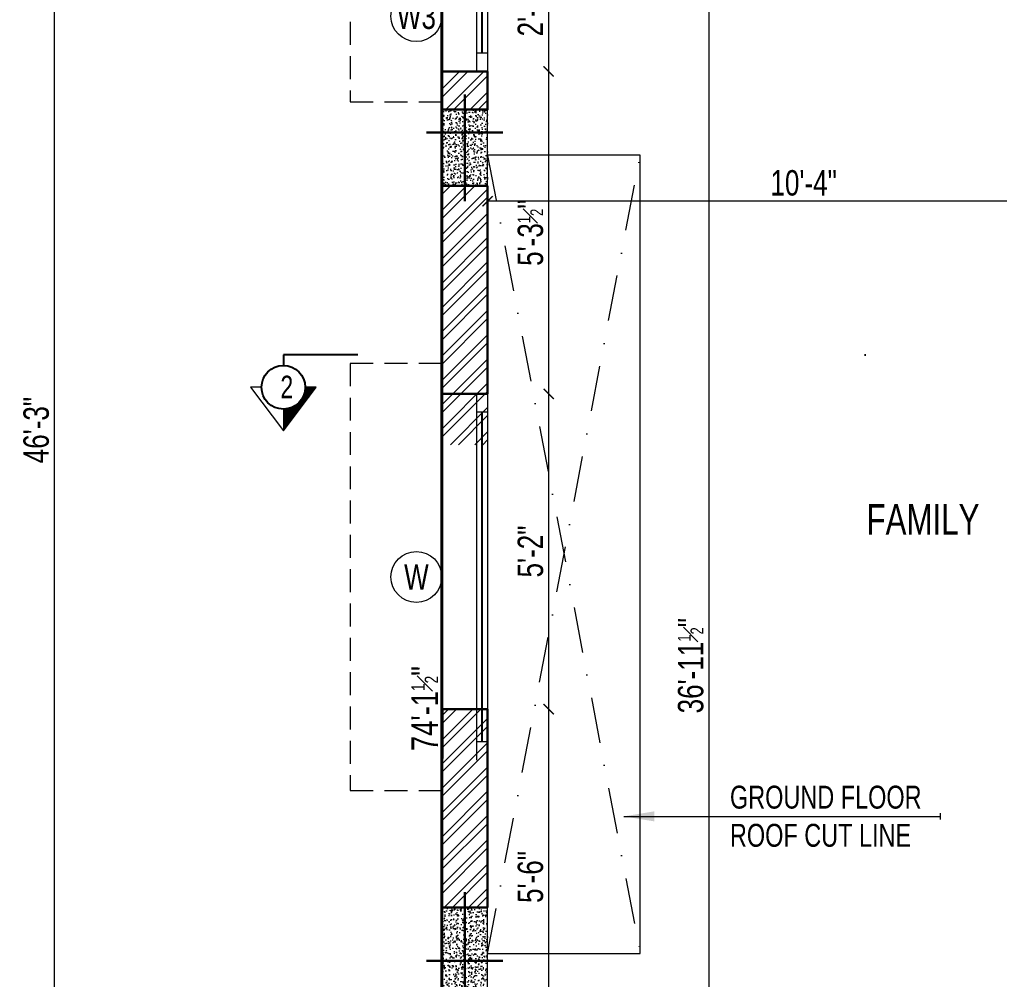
# Model space of a CAD drawing. Header units: inches. Extents: x 3365147 to 3374664, y 1380917 to 1384908.
# Drawn here: x 3365147.1 to 3365339.7, y 1383212.3 to 1383401.1 of the extents above; entities that cross this region are included whole.
import ezdxf
from ezdxf.enums import TextEntityAlignment as Align

# ---------------------------------------------------------------- set-up
doc = ezdxf.new("R2010")
doc.units = ezdxf.units.IN
doc.header["$LTSCALE"] = 18
doc.header["$MEASUREMENT"] = 0
doc.header["$PDSIZE"] = -1
for name, pattern in [('CONTINOUS', [0]), ('DASHDOT', [1, 0.5, -0.25, 0, -0.25]), ('HIDDEN', [0.375, 0.25, -0.125])]:
    doc.linetypes.add(name, pattern=pattern)
for name, color, linetype, lineweight in [('BOUNDARY-00_BC', 6, 'Continuous', 40), ('BOUNDARY-DIM_BC', 2, 'Continuous', 9), ('COLUMN-00 _BC', 1, 'Continuous', 20), ('COLUMN-00 CENTER LINE_BC', 5, 'Continuous', 30), ('COLUMN-00 HATCH_BC', 4, 'Continuous', 9), ('DETAIL-SECTION ARROW HATCH_BC', 252, 'CONTINOUS', 5), ('DETAIL-SECTION ARROW_BC', 1, 'CONTINOUS', 18), ('DETAIL-SECTION-00_BC', 2, 'DASHDOT', 25), ('DIM-03_BC', 1, 'Continuous', 9), ('DIM-04_BC', 3, 'Continuous', 9), ('JOINERY TEXT BORDER_BC', 60, 'Continuous', 9), ('JOINERY TEXT_BC', 220, 'Continuous', 15), ('ROOF-SLAB CUTOUT_BC', 4, 'DASHDOT', 9), ('SET BACK-DIM_BC', 2, 'Continuous', 9), ('SUNSHADE_BC', 1, 'HIDDEN', 20), ('TEXT-00_ROOM_BC', 232, 'Continuous', 25), ('TEXT-02 _BC', 3, 'CONTINOUS', 18), ('TEXT-02_ARROW_BC', 4, 'Continuous', 13), ('WALL-00_BC', 7, 'Continuous', 30), ('WALL-06_BC', 9, 'Continuous', 9), ('WALL-9 inch BRICK HATCH_BC', 22, 'Continuous', 0), ('WINDOW-00 SHUTTER_BC', 40, 'Continuous', 9), ('WINDOWS-00_BC', 30, 'Continuous', 18)]:
    doc.layers.add(name, color=color, linetype=linetype, lineweight=lineweight)
doc.styles.add('DIM_BC', font='swisscl.ttf')
doc.styles.add('WD Room text', font='swisscl.ttf')
doc.dimstyles.new('DIM_BC', dxfattribs={"dimtxt": 4, "dimasz": 2, "dimexe": 4.5, "dimexo": 0, "dimgap": 1, "dimtad": 1, "dimdec": 4, "dimzin": 3, "dimdsep": 46, "dimlunit": 4, "dimtxsty": 'DIM_BC', "dimblk": 'ARCHTICK', "dimcen": 0.0625, "dimdle": 0.25, "dimse1": 1, "dimse2": 1, "dimclrd": 7, "dimclre": 4, "dimclrt": 256, "dimadec": 0, "dimazin": 0, "dimtfac": 0.5, "dimtdec": 4, "dimtix": 1, "dimtofl": 0, "dimtmove": 2, "dimatfit": 2, "dimfxl": 0, "dimfrac": 1, "dimtolj": 1, "dimtzin": 1, "dimlwd": -1, "dimarcsym": 0})
pattern_1 = [(45, (-5342.466356968507, 3), (-2.386485386504598, 2.386485386504598), []), (45, (-5340.875366713507, 3), (-2.386485386504598, 2.386485386504598), [])]

# ---------------------------------------------------------------- blocks, each defined once
blk = doc.blocks.new('*U1252')
for p, q in [((2.328306e-10, 8.879062309206347), (71.99999999999295, 8.879062307110871)), ((1.455192e-10, 2.087628567016508), (71.99999999990564, 2.087628564891929)), ((3.573943928349763, -0.1209376908882405), (3.573943928495281, 2.087628566900093)), ((68.42605607158498, -0.1209376928090933), (68.42605607161408, 2.087628565037446)), ((5.82077e-11, -0.120937690800929), (71.99999999981833, -0.1209376928964048))]:
    blk.add_line(p, q)
at = {"layer": 'SUNSHADE_BC'}
blk.add_lwpolyline([(-5.999999999970896, 8.879062309206347), (-5.999999999970896, 26.87906230994122), (78.00000000019668, 26.87906230853696), (78.00000000019668, 8.879062307809363)], dxfattribs=at)
at = {"layer": 'WINDOW-00 SHUTTER_BC', "const_width": 0.3999999999999111}
blk.add_lwpolyline([(68.42605607161408, 0.9833454361141776), (3.573943928262451, 0.9833454378604074)], dxfattribs=at)
blk = doc.blocks.new('*U256')
at = {"layer": 'COLUMN-00 HATCH_BC'}
h = blk.add_hatch(dxfattribs=at)
h.set_pattern_fill('AR-CONC', color=256, scale=0.25)
h.set_pattern_definition([(49.99999999999999, (-2.022516174962789e-10, -3.000000001455191), (1.793150456501884, -0.1568803374564878), [0.1875, -2.0625]), (355, (-2.022516174962789e-10, -3.000000001455191), (-0.3468783340325, 1.88048033425003), [0.15, -1.65]), (100.45144446, (0.1494292022977484, -3.013073361455191), (1.44627211681778, 1.723599977421574), [0.15935048, -1.75285528]), (46.18420000000001, (-2.022516174962789e-10, -2.500000001455191), (2.668103326678931, -0.4137982019826913), [0.28125, -3.09375]), (96.63563548999993, (0.2223418622977484, -2.53448326895519), (2.336654864185571, 2.435296501936376), [0.239025855, -2.629284399999999]), (351.1841639899999, (-2.022516174962789e-10, -2.500000001455191), (2.336654862636933, 2.435296500674975), [0.225, -2.4750000025]), (21, (0.2499999997977484, -2.625000001455191), (1.492267630296154, -1.006547226663347), [0.1875, -2.0625]), (326.0000000000001, (0.2499999997977484, -2.625000001455191), (0.6082883298039543, 1.812875112617133), [0.15, -1.65]), (71.45144474, (0.3743556347977484, -2.708878936455191), (2.100555941824928, 0.8063278820158846), [0.159350475, -1.75285528]), (37.50000000000001, (-2.022516174962789e-10, -3.000000001455191), (0.03039963829322667, 0.8322346345782787), [0, -1.63, 0, -1.675, 0, -1.65625]), (7.499999999999999, (-2.022516174962789e-10, -3.000000001455191), (0.6576738436053715, 0.9860292797059006), [0, -0.955, 0, -1.5925, 0, -0.63125]), (327.5, (-0.5575000002022517, -3.000000001455191), (1.334556090431023, -0.0563871793359495), [0, -0.625, 0, -1.95, 0, -2.5875]), (317.5, (-0.8075000002022517, -3.000000001455191), (1.457965423355966, 0.2502624558307941), [0, -0.8125, 0, -1.295, 0, -1.8375])])
h.paths.add_polyline_path([(-4.500000000110846, -10.50000000079308), (4.499999999889154, -10.5000000008331), (4.499999999908594, 7.499999999337889), (-4.500000000091406, 7.499999999377907)])
blk.add_lwpolyline([(-4.500000000110846, -10.50000000079308), (4.499999999889154, -10.5000000008331), (4.499999999908594, 7.499999999337889), (-4.500000000091406, 7.499999999377907)], close=True)
at = {"layer": 'COLUMN-00 CENTER LINE_BC'}
for p, q in [((-1.108460333733376e-10, -13.50000000077489), (-9.140558412294133e-11, 10.4999999993961)), ((-7.5, -1.818989403545856e-11), (7.5, -5.820766091346741e-11))]:
    blk.add_line(p, q, dxfattribs=at)
blk = doc.blocks.new('*U304')
for p, q in [((2.328306e-10, 8.879062309206347), (23.99999999976013, 8.879062308507855)), ((1.455192e-10, 2.087628567016508), (23.99999999967282, 2.087628566288913)), ((3.573943928349763, -0.1209376908882405), (3.573943928495281, 2.087628566900093)), ((20.42605607135216, -0.1209376914121094), (20.42605607138126, 2.08762856643443)), ((5.82077e-11, -0.120937690800929), (23.99999999958551, -0.1209376914994209))]:
    blk.add_line(p, q)
at = {"layer": 'SUNSHADE_BC'}
blk.add_lwpolyline([(-5.999999999970896, 8.879062309206347), (-5.999999999970896, 26.87906230994122), (29.99999999996386, 26.87906230993394), (29.99999999996386, 8.879062309206347)], dxfattribs=at)
at = {"layer": 'WINDOW-00 SHUTTER_BC', "const_width": 0.3999999999999111}
blk.add_lwpolyline([(20.42605607138126, 0.9833454375111614), (3.573943928262451, 0.9833454378604074)], dxfattribs=at)
blk = doc.blocks.new('*U477')
at = {"layer": 'COLUMN-00 HATCH_BC'}
h = blk.add_hatch(dxfattribs=at)
h.set_pattern_fill('AR-CONC', color=256, scale=0.25)
h.set_pattern_definition([(49.99999999999999, (-2.582294090840695e-06, 5.996753859275486), (1.793150456501884, -0.1568803374564878), [0.1875, -2.0625]), (355, (-2.582294090840695e-06, 5.996753859275486), (-0.3468783340325, 1.88048033425003), [0.15, -1.65]), (100.45144446, (0.1494266202059092, 5.983680499275486), (1.44627211681778, 1.723599977421574), [0.15935048, -1.75285528]), (46.18420000000002, (-2.582294090840695e-06, 6.496753859275486), (2.668103326678931, -0.4137982019826913), [0.2812499999999999, -3.093749999999999]), (96.63563548999993, (0.2223392802059092, 6.462270591775487), (2.336654864185571, 2.435296501936376), [0.239025855, -2.629284399999999]), (351.1841639899999, (-2.582294090840695e-06, 6.496753859275486), (2.336654862636933, 2.435296500674975), [0.225, -2.4750000025]), (21, (0.2499974177059092, 6.371753859275486), (1.492267630296154, -1.006547226663347), [0.1875, -2.0625]), (326.0000000000001, (0.2499974177059092, 6.371753859275486), (0.6082883298039543, 1.812875112617133), [0.15, -1.65]), (71.45144474, (0.3743530527059091, 6.287874924275486), (2.100555941824928, 0.8063278820158846), [0.159350475, -1.75285528]), (37.50000000000001, (-2.582294090840695e-06, 5.996753859275486), (0.03039963829322667, 0.8322346345782787), [0, -1.63, 0, -1.675, 0, -1.65625]), (7.499999999999999, (-2.582294090840695e-06, 5.996753859275486), (0.6576738436053715, 0.9860292797059006), [0, -0.955, 0, -1.5925, 0, -0.63125]), (327.5, (-0.5575025822940909, 5.996753859275486), (1.334556090431023, -0.0563871793359495), [0, -0.625, 0, -1.95, 0, -2.5875]), (317.5, (-0.8075025822940909, 5.996753859275486), (1.457965423355966, 0.2502624558307941), [0, -0.8125, 0, -1.295, 0, -1.8375])])
h.paths.add_polyline_path([(-4.500002582668346, -4.50162307042774), (4.499997417331654, -4.501623070467758), (4.500000000374255, 10.49837692970323), (-4.499999999625745, 10.49837692974324)])
blk.add_lwpolyline([(-4.500002582668346, -4.50162307042774), (4.499997417331654, -4.501623070467758), (4.500000000374255, 10.49837692970323), (-4.499999999625745, 10.49837692974324)], close=True)
at = {"layer": 'COLUMN-00 CENTER LINE_BC'}
for p, q in [((-2.582668346176685e-06, -7.501623070409551), (3.742553359895269e-10, 13.49837692976143)), ((-7.5, -1.818989403545856e-11), (7.5, -5.820766091346741e-11))]:
    blk.add_line(p, q, dxfattribs=at)
blk = doc.blocks.new('*D1925')
at = {"layer": 'Defpoints', "color": 0, "transparency": 16777216}
for p in [(3365230.118387729, 1383710.350196515), (3365230.118387764, 1383710.350196515), (3365230.101916641, 1382820.81405313)]:
    blk.add_point(p, dxfattribs=at)
at = {"layer": 'BOUNDARY-DIM_BC', "transparency": 16777216, "insert": (3365226.743387764, 1383265.582124821), "char_height": 5.25, "attachment_point": 5, "rotation": 90, "style": 'DIM_BC'}
blk.add_mtext('\\A1;74\'-1{\\H0.5x;\\S1#2;}"', dxfattribs=at)
blk = doc.blocks.new('_ArchTick')
at = {"color": 0, "linetype": 'ByBlock', "const_width": 0.15}
blk.add_lwpolyline([(-0.5, -0.5), (0.5, 0.5)], dxfattribs=at)
blk = doc.blocks.new('ARCHTICK')
at = {"color": 0, "const_width": 0.15}
blk.add_lwpolyline([(-0.5, -0.5), (0.5, 0.5)], dxfattribs=at)
blk = doc.blocks.new('*D1942')
at = {"layer": 'Defpoints', "color": 0, "transparency": 16777216}
for p in [(3365239.101916646, 1383265.469473203), (3365251.101917929, 1383265.469473203), (3365239.101916644, 1383199.469473194)]:
    blk.add_point(p, dxfattribs=at)
at = {"layer": 'DIM-04_BC', "color": 7, "linetype": 'Continuous', "transparency": 16777216}
blk.add_line((3365251.101917929, 1383199.219473194), (3365251.101917929, 1383265.719473203), dxfattribs=at)
at = {"layer": 'DIM-04_BC', "color": 7, "transparency": 16777216, "xscale": 2, "yscale": 2, "zscale": 2}
for p, rotation in [((3365251.101917929, 1383265.469473203), 90), ((3365251.101917929, 1383199.469473194), 270)]:
    blk.add_blockref('ARCHTICK', p, dxfattribs=dict(at, rotation=rotation))
at = {"layer": 'DIM-04_BC', "transparency": 16777216, "insert": (3365247.541301939, 1383232.469473197), "char_height": 5, "attachment_point": 5, "rotation": 90, "style": 'DIM_BC'}
blk.add_mtext('\\A1;5\'-6"', dxfattribs=at)
blk = doc.blocks.new('*D1945')
at = {"layer": 'Defpoints', "color": 0, "transparency": 16777216}
for p in [(3365239.101916642, 1383327.469473203), (3365251.101917936, 1383327.469473203), (3365239.101916645, 1383265.469473203)]:
    blk.add_point(p, dxfattribs=at)
at = {"layer": 'DIM-04_BC', "color": 7, "linetype": 'Continuous', "transparency": 16777216}
blk.add_line((3365251.101917936, 1383265.219473203), (3365251.101917936, 1383327.719473203), dxfattribs=at)
at = {"layer": 'DIM-04_BC', "color": 7, "transparency": 16777216, "xscale": 2, "yscale": 2, "zscale": 2}
for p, rotation in [((3365251.101917936, 1383327.469473203), 90), ((3365251.101917936, 1383265.469473203), 270)]:
    blk.add_blockref('ARCHTICK', p, dxfattribs=dict(at, rotation=rotation))
at = {"layer": 'DIM-04_BC', "transparency": 16777216, "insert": (3365247.541301947, 1383296.469473202), "char_height": 5, "attachment_point": 5, "rotation": 90, "style": 'DIM_BC'}
blk.add_mtext('\\A1;5\'-2"', dxfattribs=at)
blk = doc.blocks.new('*D1946')
at = {"layer": 'Defpoints', "color": 0, "transparency": 16777216}
for p in [(3365239.101916644, 1383390.86968154), (3365251.101917942, 1383390.86968154), (3365239.101916642, 1383327.469473203)]:
    blk.add_point(p, dxfattribs=at)
at = {"layer": 'DIM-04_BC', "color": 7, "linetype": 'Continuous', "transparency": 16777216}
blk.add_line((3365251.101917942, 1383327.219473203), (3365251.101917942, 1383391.11968154), dxfattribs=at)
at = {"layer": 'DIM-04_BC', "color": 7, "transparency": 16777216, "xscale": 2, "yscale": 2, "zscale": 2}
for p, rotation in [((3365251.101917942, 1383390.86968154), 90), ((3365251.101917942, 1383327.469473203), 270)]:
    blk.add_blockref('ARCHTICK', p, dxfattribs=dict(at, rotation=rotation))
at = {"layer": 'DIM-04_BC', "transparency": 16777216, "insert": (3365247.538025412, 1383359.16957737), "char_height": 5, "attachment_point": 5, "rotation": 90, "style": 'DIM_BC'}
blk.add_mtext('\\A1;5\'-3{\\H0.5x;\\S1#2;}"', dxfattribs=at)
blk = doc.blocks.new('*D1947')
at = {"layer": 'Defpoints', "color": 0, "transparency": 16777216}
for p in [(3365239.101916642, 1383414.869681539), (3365251.101917944, 1383414.869681539), (3365239.101916643, 1383390.86968154)]:
    blk.add_point(p, dxfattribs=at)
at = {"layer": 'DIM-04_BC', "color": 7, "linetype": 'Continuous', "transparency": 16777216}
blk.add_line((3365251.101917944, 1383390.61968154), (3365251.101917944, 1383415.119681539), dxfattribs=at)
at = {"layer": 'DIM-04_BC', "color": 7, "transparency": 16777216, "xscale": 2, "yscale": 2, "zscale": 2}
for p, rotation in [((3365251.101917944, 1383414.869681539), 90), ((3365251.101917944, 1383390.86968154), 270)]:
    blk.add_blockref('ARCHTICK', p, dxfattribs=dict(at, rotation=rotation))
at = {"layer": 'DIM-04_BC', "transparency": 16777216, "insert": (3365247.541301954, 1383402.869681538), "char_height": 5, "attachment_point": 5, "rotation": 90, "style": 'DIM_BC'}
blk.add_mtext('\\A1;2\'-0"', dxfattribs=at)
blk = doc.blocks.new('*D1907')
at = {"layer": 'Defpoints', "color": 0, "transparency": 16777216}
for p in [(3365239.101916643, 1383495.854431086), (3365239.101919226, 1383052.184950919), (3365282.601916661, 1383052.184950919)]:
    blk.add_point(p, dxfattribs=at)
at = {"layer": 'DIM-03_BC', "color": 7, "linetype": 'Continuous', "transparency": 16777216}
blk.add_line((3365282.601916661, 1383496.104431086), (3365282.601916661, 1383051.934950919), dxfattribs=at)
at = {"layer": 'DIM-03_BC', "color": 7, "transparency": 16777216, "xscale": 2, "yscale": 2, "zscale": 2}
for p, rotation in [((3365282.601916661, 1383495.854431086), 90), ((3365282.601916661, 1383052.184950919), 270)]:
    blk.add_blockref('ARCHTICK', p, dxfattribs=dict(at, rotation=rotation))
at = {"layer": 'DIM-03_BC', "transparency": 16777216, "insert": (3365279.038024131, 1383274.019691001), "char_height": 5, "attachment_point": 5, "rotation": 90, "style": 'DIM_BC'}
blk.add_mtext('\\A1;36\'-11{\\H0.5x;\\S1#2;}"', dxfattribs=at)
blk = doc.blocks.new('*D2012')
at = {"layer": 'Defpoints', "color": 0, "transparency": 16777216}
for p in [(3365239.101919224, 1383374.36966577), (3365363.351916643, 1383374.369681539), (3365239.101919224, 1383365.369667185)]:
    blk.add_point(p, dxfattribs=at)
at = {"layer": 'DIM-04_BC', "color": 7, "linetype": 'Continuous', "transparency": 16777216}
blk.add_line((3365363.601916643, 1383365.369667185), (3365238.851919224, 1383365.369667185), dxfattribs=at)
at = {"layer": 'DIM-04_BC', "color": 7, "transparency": 16777216, "xscale": 2, "yscale": 2, "zscale": 2, "rotation": 180}
blk.add_blockref('ARCHTICK', (3365239.101919224, 1383365.369667185), dxfattribs=at)
at = {"layer": 'DIM-04_BC', "color": 7, "transparency": 16777216, "xscale": 2, "yscale": 2, "zscale": 2}
blk.add_blockref('ARCHTICK', (3365363.351916643, 1383365.369667185), dxfattribs=at)
at = {"layer": 'DIM-04_BC', "transparency": 16777216, "insert": (3365301.226917933, 1383368.930283174), "char_height": 5, "attachment_point": 5, "style": 'DIM_BC'}
blk.add_mtext('\\A1;10\'-4"', dxfattribs=at)
blk = doc.blocks.new('*U838')
at = {"layer": 'JOINERY TEXT BORDER_BC'}
blk.add_circle((0, 0), 5, dxfattribs=at)
at = {"style": 'WD Room text'}
blk.add_attdef('JOINERY_TEXT', text='', height=6, dxfattribs=at).set_placement((0, 0), align=Align.MIDDLE_CENTER)
blk = doc.blocks.new('*D1916')
at = {"layer": 'Defpoints', "color": 0, "ltscale": 0.5, "transparency": 16777216}
for p in [(3365153.941541258, 1383597.844473198), (3365230.118390656, 1383597.844473198), (3365230.101919238, 1383042.844473197)]:
    blk.add_point(p, dxfattribs=at)
at = {"layer": 'SET BACK-DIM_BC', "color": 7, "ltscale": 0.5, "transparency": 16777216}
blk.add_line((3365153.941541258, 1383042.594473197), (3365153.941541258, 1383598.094473198), dxfattribs=at)
at = {"layer": 'SET BACK-DIM_BC', "color": 7, "ltscale": 0.5, "transparency": 16777216, "xscale": 2, "yscale": 2, "zscale": 2}
for p, rotation in [((3365153.941541258, 1383597.844473198), 90), ((3365153.941541258, 1383042.844473197), 270)]:
    blk.add_blockref('ARCHTICK', p, dxfattribs=dict(at, rotation=rotation))
at = {"layer": 'SET BACK-DIM_BC', "ltscale": 0.5, "transparency": 16777216, "insert": (3365150.377648728, 1383320.344473196), "char_height": 5, "attachment_point": 5, "rotation": 90, "style": 'DIM_BC'}
blk.add_mtext('\\A1;46\'-3"', dxfattribs=at)
blk = doc.blocks.new('*U1330')
at = {"layer": 'DETAIL-SECTION ARROW HATCH_BC', "linetype": 'Continuous', "transparency": 33554687}
h = blk.add_hatch(dxfattribs=at)
h.set_pattern_fill('ANSI31', color=256, scale=0.06451599999999999, style=0)
h.set_pattern_definition([(45, (36.37842172865688, -8.431632918223361), (-0.0057024626368789, 0.0057024626368789), [])])
h.paths.add_polyline_path([(18.3753453613697, 0.2870960000056698), (18.47211936136883, 0.2870960000056698, -0.4142135623730951), (18.66566736136868, 0.4806440000321801), (18.66566736136868, 0.6741920000113396)])
at = {"linetype": 'Continuous', "transparency": 33554687}
blk.add_line((18.66566736136868, 0), (18.66566736136868, 0.0935479999791597), dxfattribs=at)
at = {"transparency": 33554687}
blk.add_line((0, 0), (18.66566736136868, 0), dxfattribs=at)
at = {"linetype": 'CONTINOUS', "transparency": 33554687}
blk.add_circle((18.66566736136868, 0.2870960000056698), 0.193548, dxfattribs=at)
at = {"layer": 'DETAIL-SECTION ARROW_BC', "transparency": 33554687}
blk.add_line((18.66566736136868, 0.4806440000321801), (18.66566736136868, 0.6741920000113396), dxfattribs=at)
blk.add_lwpolyline([(18.85921536136785, 0.2870960000056698), (18.95598936136777, 0.2870960000056698), (18.66566736136868, 0.6741920000113396), (18.37534536136959, 0.2870960000056698), (18.47211936136883, 0.2870960000056698)], dxfattribs=at)
at = {"linetype": 'CONTINOUS', "transparency": 33554687, "style": 'DIM_BC'}
for tag, height, rotation, p in [('1', 0.2000000000000001, 179.9999999999617, (-0.03053735255570315, 0.2840815832298055)), ('2', 0.2, 179.9999999999793, (18.66579842296763, 0.2878823695993774))]:
    blk.add_attdef(tag, text='', height=height, rotation=rotation, dxfattribs=at).set_placement(p, align=Align.MIDDLE_CENTER)

msp = doc.modelspace()

# ---------------------------------------------------------------- hatches: boundary and pattern name
at = {"layer": 'WALL-9 inch BRICK HATCH_BC', "transparency": 33554687}
h = msp.add_hatch(dxfattribs=at)
h.set_pattern_fill('ANSI32', color=256, scale=9)
h.set_pattern_definition(pattern_1)
h.paths.add_polyline_path([(3365239.101916641, 1383390.869681539), (3365230.101917562, 1383390.869681539), (3365230.101917562, 1383383.369681542), (3365239.101916641, 1383383.369681542)])
h = msp.add_hatch(dxfattribs=at)
h.set_pattern_fill('ANSI32', color=256, scale=9)
h.set_pattern_definition(pattern_1)
h.paths.add_polyline_path([(3365239.101916642, 1383368.369681542), (3365230.101916654, 1383368.369681542), (3365230.101916655, 1383317.469473203), (3365239.101916641, 1383317.469473203)])
h = msp.add_hatch(dxfattribs=at)
h.set_pattern_fill('ANSI32', color=256, scale=9)
h.set_pattern_definition([(45, (-5342.466356968507, 23), (-2.386485386504598, 2.386485386504598), []), (45, (-5340.875366713507, 23), (-2.386485386504598, 2.386485386504598), [])])
h.paths.add_polyline_path([(3365239.101916641, 1383265.469473203), (3365230.222854333, 1383265.469473203), (3365230.10191664, 1383226.469473194), (3365239.101916641, 1383226.469473194)])

# ---------------------------------------------------------------- linework, layer by layer
at = {"layer": 'BOUNDARY-00_BC', "transparency": 33554687}
msp.add_lwpolyline([(3365521.101916638, 1383710.371897448), (3365230.101916639, 1383710.371897448), (3365230.101916639, 1382820.814053129), (3365521.101916638, 1382820.814053129)], close=True, dxfattribs=at)
at = {"layer": 'ROOF-SLAB CUTOUT_BC'}
for p, q in [((3365239.101916642, 1383217.440428459), (3365269.101916641, 1383374.397105793)), ((3365239.101919224, 1383374.36966577), (3365269.101916641, 1383217.440428458))]:
    msp.add_line(p, q, dxfattribs=at)
at = {"layer": 'TEXT-02_ARROW_BC'}
msp.add_line((3365328.143267361, 1383243.786408684), (3365328.143267361, 1383244.986408684), dxfattribs=at)
at = {"layer": 'WALL-00_BC'}
for p, q in [((3365230.101916655, 1383327.469473203), (3365230.101916654, 1383368.369681542)), ((3365239.101916642, 1383368.369681542), (3365230.101916654, 1383368.369681542)), ((3365239.101916641, 1383327.469473203), (3365239.101916642, 1383368.369681542)), ((3365239.101916639, 1383327.469473203), (3365230.101916639, 1383327.469473203)), ((3365230.10191664, 1383226.469473194), (3365230.222854333, 1383265.469473203)), ((3365239.101916643, 1383265.469473203), (3365230.222854334, 1383265.469473203)), ((3365239.101916641, 1383226.469473194), (3365239.101916641, 1383265.469473203)), ((3365230.10191664, 1383226.469473194), (3365239.101916641, 1383226.469473194))]:
    msp.add_line(p, q, dxfattribs=at)
msp.add_lwpolyline([(3365239.101916641, 1383390.869681539), (3365230.101917562, 1383390.869681539), (3365230.101917562, 1383383.369681542), (3365239.101916641, 1383383.369681542)], close=True, dxfattribs=at)
at = {"layer": 'WALL-06_BC'}
for p, q in [((3365269.101916641, 1383374.397105793), (3365239.101916641, 1383374.397105793)), ((3365269.101916641, 1383217.440428458), (3365269.101916641, 1383374.397105793)), ((3365239.101916641, 1383217.440428459), (3365269.101916641, 1383217.440428458))]:
    msp.add_line(p, q, dxfattribs=at)

# ---------------------------------------------------------------- block references
at = {"layer": 'COLUMN-00 _BC', "transparency": 33554687, "rotation": 180}
for name, p in [('*U477', (3365234.601914979, 1383378.868058472)), ('*U256', (3365234.601916642, 1383215.969473193))]:
    msp.add_blockref(name, p, dxfattribs=at)
at = {"layer": 'DETAIL-SECTION-00_BC', "transparency": 33554687}
ref = msp.add_blockref('*U1330', (3365612.312900337, 1383335.118673497), dxfattribs=dict(at, xscale=22.14566929133859, yscale=22.14566929133859, zscale=22.14566929133859, rotation=180))
ref.add_attrib('2', '2', dxfattribs={"layer": '0', "linetype": 'CONTINOUS', "height": 4.429133858267722, "style": 'DIM_BC'}).set_placement((3365199.625473961, 1383328.827496704), align=Align.MIDDLE_CENTER)
at = {"layer": 'JOINERY TEXT_BC'}
ref = msp.add_blockref('*U838', (3365225.101916642, 1383401.732850745), dxfattribs=at)
ref.add_attrib('JOINERY_TEXT', 'W3', dxfattribs={"layer": '0', "height": 5, "style": 'WD Room text'}).set_placement((3365225.101916642, 1383401.732850745), align=Align.MIDDLE_CENTER)
ref = msp.add_blockref('*U838', (3365225.101916642, 1383291.469473203), dxfattribs=at)
ref.add_attrib('JOINERY_TEXT', 'W', dxfattribs={"layer": '0', "height": 5, "style": 'WD Room text'}).set_placement((3365225.101916642, 1383291.469473203), align=Align.MIDDLE_CENTER)
at = {"layer": 'WINDOWS-00_BC', "xscale": -1, "rotation": 90.00000000000007}
for name, p in [('*U304', (3365238.98097895, 1383414.869681539)), ('*U1252', (3365238.98097895, 1383327.469473203))]:
    msp.add_blockref(name, p, dxfattribs=at)

# ---------------------------------------------------------------- texts
at = {"layer": 'TEXT-00_ROOM_BC', "insert": (3365324.382381957, 1383297.783082966), "char_height": 6, "attachment_point": 4, "style": 'WD Room text'}
msp.add_mtext('\\pi-10.80668;FAMILY \\P\\pi-0.94168; ', dxfattribs=at)
at = {"layer": 'TEXT-02 _BC', "insert": (3365286.738188233, 1383244.386408684), "char_height": 4.5, "attachment_point": 4, "style": 'DIM_BC'}
msp.add_mtext('\\A1;GROUND FLOOR \\PROOF CUT LINE', dxfattribs=at)

# ---------------------------------------------------------------- dimensions: what is measured, and where the dimension line sits
at = {"layer": 'BOUNDARY-DIM_BC'}
dim = msp.add_linear_dim(base=(3365230.118387764, 1383710.350196515), p1=(3365230.101916639, 1382820.814053129), p2=(3365230.118387727, 1383710.350196515), angle=90, dimstyle='DIM_BC', override={"dimscale": 0.75, "dimtxt": 7, "dimasz": 3, "dimtad": 3, "dimdec": 1, "dimpost": '\\X', "dimsd1": 1, "dimsd2": 1, "dimclrd": 254}, dxfattribs=at)
dim.commit()
dim.dimension.update_dxf_attribs({"geometry": '*D1925', "text_midpoint": (3365226.743387764, 1383265.582124821)})
at = {"layer": 'DIM-03_BC', "transparency": 33554687}
dim = msp.add_linear_dim(base=(3365282.601916661, 1383052.184950919), p1=(3365239.101916641, 1383495.854431085), p2=(3365239.101919224, 1383052.184950918), angle=90, dimstyle='DIM_BC', override={"dimtxt": 5, "dimdec": 1, "dimpost": '\\X', "dimfxl": 0.1, "dimfxlon": 1, "dimarcsym": 1}, dxfattribs=at)
dim.commit()
dim.dimension.update_dxf_attribs({"geometry": '*D1907', "text_midpoint": (3365279.038024131, 1383274.019691001)})
at = {"layer": 'DIM-04_BC'}
for base, p1, p2, picture, middle in [((3365251.101917944, 1383414.869681539), (3365239.101916641, 1383390.869681539), (3365239.101916641, 1383414.869681539), '*D1947', (3365247.541301954, 1383402.869681538)), ((3365251.101917942, 1383390.86968154), (3365239.101916641, 1383327.469473203), (3365239.101916642, 1383390.869681539), '*D1946', (3365247.538025412, 1383359.16957737)), ((3365251.101917936, 1383327.469473203), (3365239.101916643, 1383265.469473203), (3365239.101916641, 1383327.469473203), '*D1945', (3365247.541301947, 1383296.469473202)), ((3365251.101917929, 1383265.469473203), (3365239.101916642, 1383199.469473193), (3365239.101916644, 1383265.469473203), '*D1942', (3365247.541301939, 1383232.469473197))]:
    dim = msp.add_linear_dim(base=base, p1=p1, p2=p2, angle=90, dimstyle='DIM_BC', override={"dimtxt": 5, "dimdec": 1, "dimpost": '\\X', "dimfxl": 0.1, "dimfxlon": 1, "dimarcsym": 1}, dxfattribs=at)
    dim.commit()
    dim.dimension.update_dxf_attribs({"geometry": picture, "text_midpoint": middle})
dim = msp.add_linear_dim(base=(3365239.101919224, 1383365.369667185), p1=(3365363.351916643, 1383374.369681539), p2=(3365239.101919224, 1383374.36966577), dimstyle='DIM_BC', override={"dimtxt": 5, "dimdec": 1, "dimpost": '\\X', "dimfxl": 0.1, "dimfxlon": 1, "dimarcsym": 1}, dxfattribs=at)
dim.commit()
dim.dimension.update_dxf_attribs({"geometry": '*D2012', "text_midpoint": (3365301.226917933, 1383368.930283174)})
at = {"layer": 'SET BACK-DIM_BC', "ltscale": 0.5}
dim = msp.add_linear_dim(base=(3365153.941541258, 1383597.844473198), p1=(3365230.101919236, 1383042.844473196), p2=(3365230.118390654, 1383597.844473197), angle=90, dimstyle='DIM_BC', override={"dimtxt": 5, "dimdec": 1, "dimpost": '\\X'}, dxfattribs=at)
dim.commit()
dim.dimension.update_dxf_attribs({"geometry": '*D1916', "text_midpoint": (3365150.377648728, 1383320.344473196)})

# ---------------------------------------------------------------- leaders
at = {"layer": 'TEXT-02_ARROW_BC'}
msp.add_leader([(3365265.865546762, 1383244.386408684), (3365328.143267361, 1383244.386408684)], dimstyle='DIM_BC', override={"dimasz": 6, "dimgap": 1, "dimtad": 0, "dimclrd": 256, "dimfxl": 0.1, "dimfxlon": 1, "dimarcsym": 1}, dxfattribs=at)

doc.saveas('drawing.dxf')
